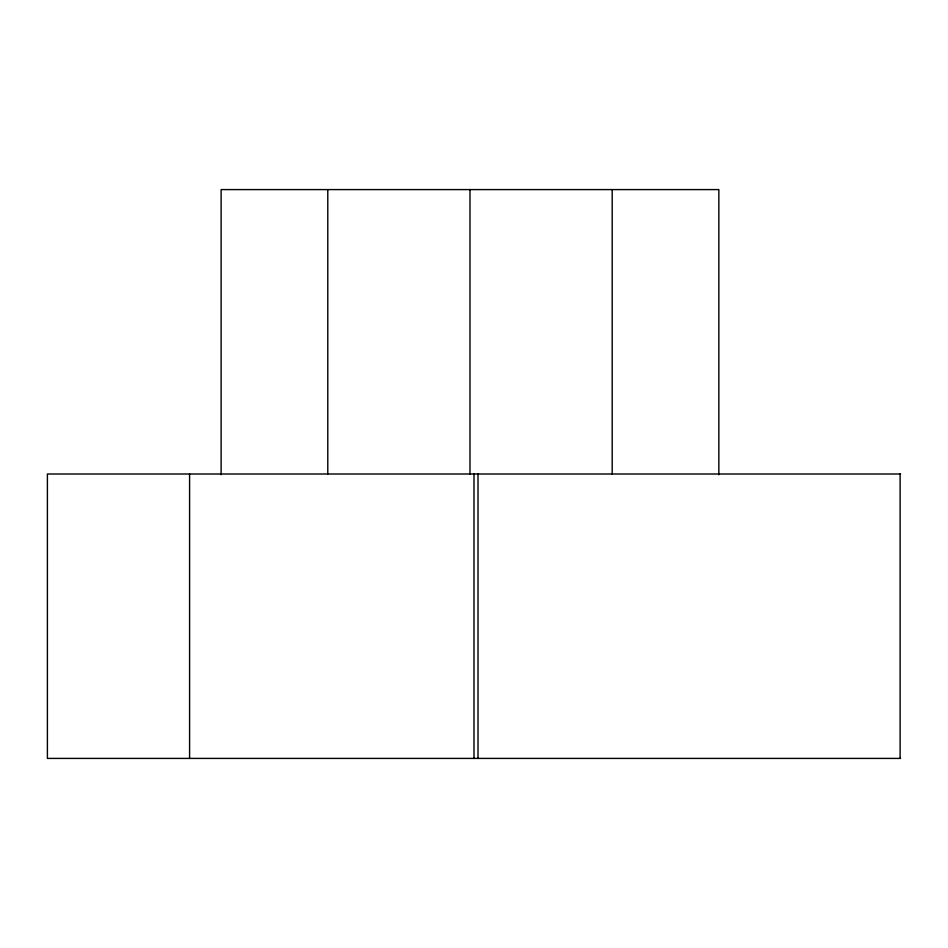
<?xml version="1.0" encoding="UTF-8"?>
<svg xmlns="http://www.w3.org/2000/svg" width="948" height="948" viewBox="0 0 948 948"><rect width="100%" height="100%" fill="white"/><g stroke="black" fill="none" stroke-linecap="round" stroke-linejoin="round"><path stroke-width="1.42" d="M900.6 474L47.4 474L47.4 758.412L900.6 758.412M900.114 474L900.114 758.412M718.845 474.735L718.845 189.588L221.121 189.588L221.121 474.735M612.195 189.588L612.195 474M478.017 474L478.017 758.412M474 474L474 758.412M469.983 189.588L469.983 474M327.783 189.588L327.783 474M189.588 474L189.588 758.412"/></g></svg>
